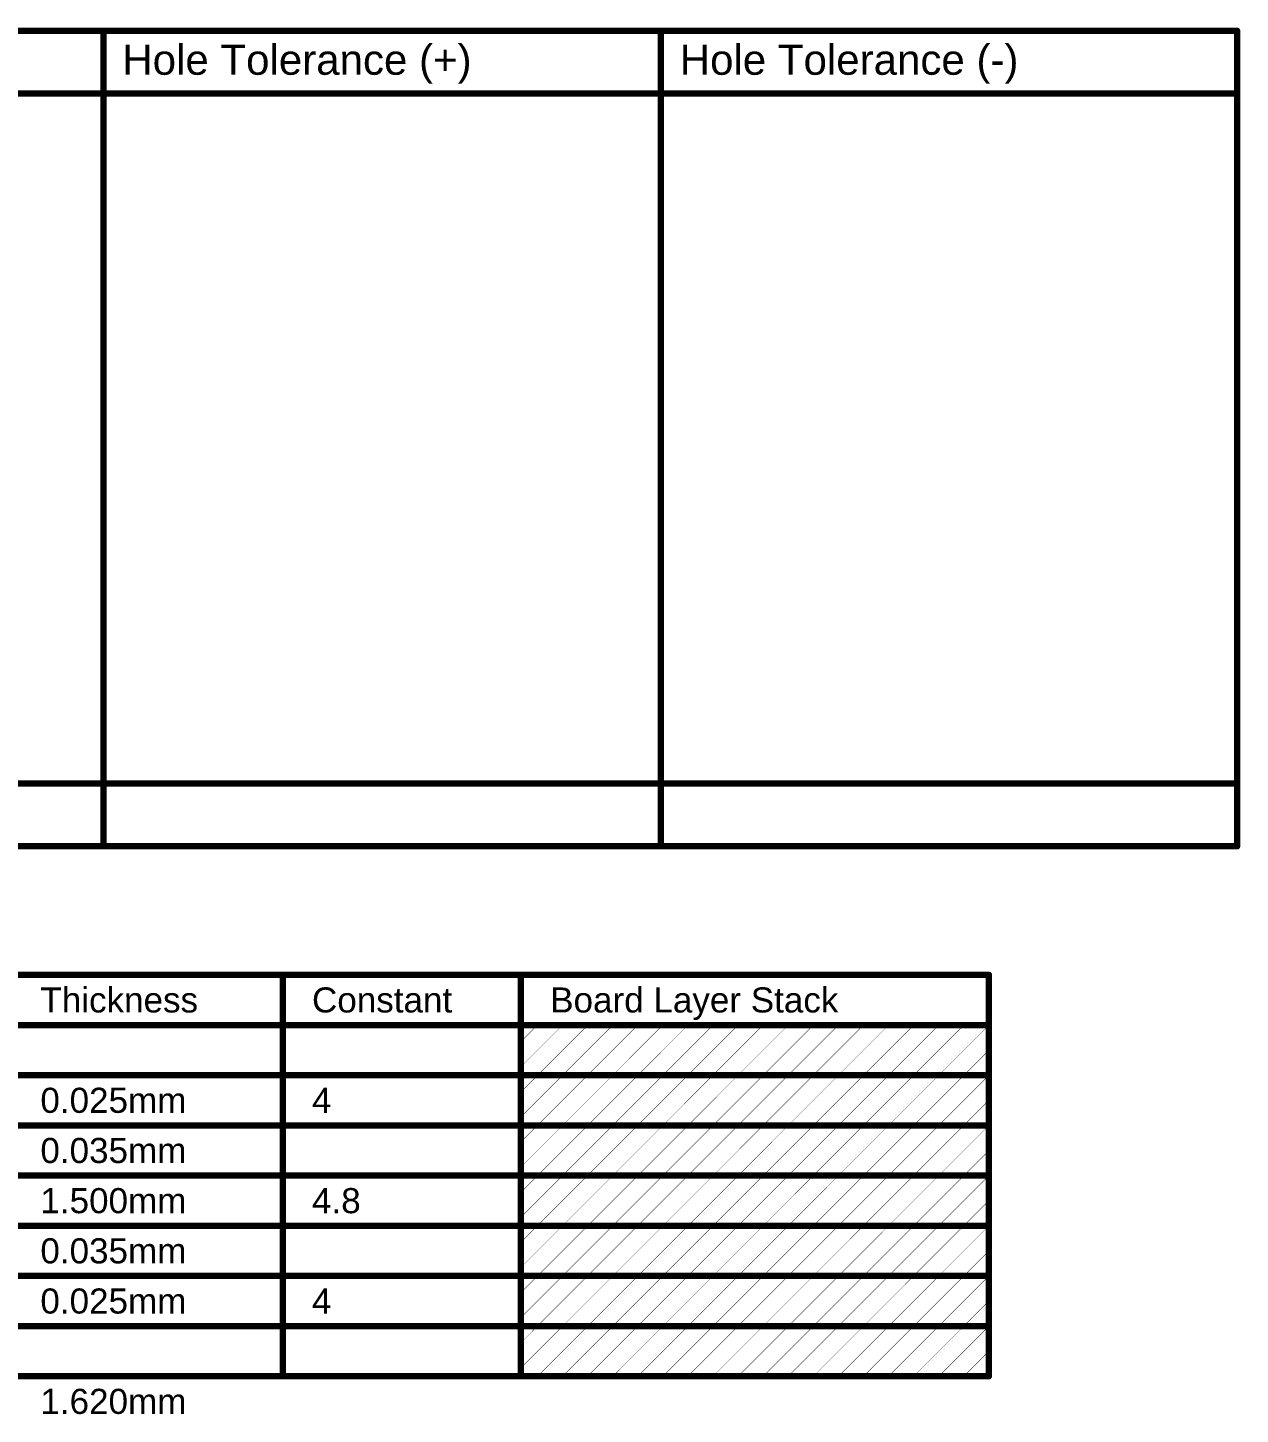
# Model space of a CAD drawing. Header units: inches. Extents: x 0 to 289, y 0 to 168.
# Drawn here: x 215.1 to 288.8, y 83.5 to 167.7 of the extents above; entities that cross this region are included whole.
import ezdxf

# ---------------------------------------------------------------- set-up
doc = ezdxf.new("R2010")
doc.units = ezdxf.units.IN
doc.layers.add('Drill Drawing', color=1, linetype='Continuous')
doc.layers.add('Fabrication', color=76, linetype='Continuous')
doc.styles.add('Arial', font='', dxfattribs={"height": 0.2})
doc.styles.get('Arial').set_extended_font_data('Arial')

msp = doc.modelspace()

# ---------------------------------------------------------------- linework, layer by layer
at = {"layer": 'Drill Drawing'}
for points in [[(1.587, 167.526, 0.381, 0.381, 0), (288.629, 167.526, 0.381, 0.381, 0)], [(219.738, 117.996, 0.381, 0.381, 0), (219.738, 167.526, 0.381, 0.381, 0)], [(253.612, 117.996, 0.381, 0.381, 0), (253.612, 167.526, 0.381, 0.381, 0)], [(288.629, 117.996, 0.381, 0.381, 0), (288.629, 167.526, 0.381, 0.381, 0)], [(1.587, 163.716, 0.381, 0.381, 0), (288.629, 163.716, 0.381, 0.381, 0)], [(1.587, 121.806, 0.381, 0.381, 0), (288.629, 121.806, 0.381, 0.381, 0)], [(1.587, 117.996, 0.381, 0.381, 0), (288.629, 117.996, 0.381, 0.381, 0)]]:
    msp.add_lwpolyline(points, format="xyseb", dxfattribs=at)
for points in [[(219.643, 167.526, 0.191, 0.191, 1), (219.834, 167.526, 0.191, 0.191, 1)], [(253.517, 167.526, 0.191, 0.191, 1), (253.707, 167.526, 0.191, 0.191, 1)], [(288.533, 167.526, 0.191, 0.191, 1), (288.724, 167.526, 0.191, 0.191, 1)], [(288.533, 167.526, 0.191, 0.191, 1), (288.724, 167.526, 0.191, 0.191, 1)], [(288.533, 163.716, 0.191, 0.191, 1), (288.724, 163.716, 0.191, 0.191, 1)], [(288.533, 121.806, 0.191, 0.191, 1), (288.724, 121.806, 0.191, 0.191, 1)], [(219.643, 117.996, 0.191, 0.191, 1), (219.834, 117.996, 0.191, 0.191, 1)], [(253.517, 117.996, 0.191, 0.191, 1), (253.707, 117.996, 0.191, 0.191, 1)], [(288.533, 117.996, 0.191, 0.191, 1), (288.724, 117.996, 0.191, 0.191, 1)], [(288.533, 117.996, 0.191, 0.191, 1), (288.724, 117.996, 0.191, 0.191, 1)]]:
    msp.add_lwpolyline(points, format="xyseb", close=True, dxfattribs=at)
at = {"layer": 'Fabrication'}
for points in [[(165.877, 110.185, 0.381, 0.381, 0), (273.545, 110.185, 0.381, 0.381, 0)], [(230.63, 85.801, 0.381, 0.381, 0), (230.63, 110.185, 0.381, 0.381, 0)], [(245.105, 85.801, 0.381, 0.381, 0), (245.105, 110.185, 0.381, 0.381, 0)], [(273.545, 85.801, 0.381, 0.381, 0), (273.545, 110.185, 0.381, 0.381, 0)], [(165.877, 107.137, 0.381, 0.381, 0), (273.545, 107.137, 0.381, 0.381, 0)], [(245.105, 106.129, 0.0254, 0.0254, 0), (246.113, 107.137, 0.0254, 0.0254, 0)], [(245.105, 104.605, 0.0254, 0.0254, 0), (247.637, 107.137, 0.0254, 0.0254, 0)], [(246.113, 104.089, 0.0254, 0.0254, 0), (249.161, 107.137, 0.0254, 0.0254, 0)], [(247.637, 104.089, 0.0254, 0.0254, 0), (250.685, 107.137, 0.0254, 0.0254, 0)], [(249.161, 104.089, 0.0254, 0.0254, 0), (252.209, 107.137, 0.0254, 0.0254, 0)], [(250.685, 104.089, 0.0254, 0.0254, 0), (253.733, 107.137, 0.0254, 0.0254, 0)], [(252.209, 104.089, 0.0254, 0.0254, 0), (255.257, 107.137, 0.0254, 0.0254, 0)], [(253.733, 104.089, 0.0254, 0.0254, 0), (256.781, 107.137, 0.0254, 0.0254, 0)], [(255.257, 104.089, 0.0254, 0.0254, 0), (258.305, 107.137, 0.0254, 0.0254, 0)], [(256.781, 104.089, 0.0254, 0.0254, 0), (259.829, 107.137, 0.0254, 0.0254, 0)], [(258.305, 104.089, 0.0254, 0.0254, 0), (261.353, 107.137, 0.0254, 0.0254, 0)], [(259.829, 104.089, 0.0254, 0.0254, 0), (262.877, 107.137, 0.0254, 0.0254, 0)], [(261.353, 104.089, 0.0254, 0.0254, 0), (264.401, 107.137, 0.0254, 0.0254, 0)], [(262.877, 104.089, 0.0254, 0.0254, 0), (265.925, 107.137, 0.0254, 0.0254, 0)], [(264.401, 104.089, 0.0254, 0.0254, 0), (267.449, 107.137, 0.0254, 0.0254, 0)], [(265.925, 104.089, 0.0254, 0.0254, 0), (268.973, 107.137, 0.0254, 0.0254, 0)], [(267.449, 104.089, 0.0254, 0.0254, 0), (270.497, 107.137, 0.0254, 0.0254, 0)], [(268.973, 104.089, 0.0254, 0.0254, 0), (272.021, 107.137, 0.0254, 0.0254, 0)], [(270.497, 104.089, 0.0254, 0.0254, 0), (273.545, 107.137, 0.0254, 0.0254, 0)], [(272.021, 104.089, 0.0254, 0.0254, 0), (273.545, 105.613, 0.0254, 0.0254, 0)], [(214.124, 104.089, 0.381, 0.381, 0), (230.63, 104.089, 0.381, 0.381, 0)], [(230.63, 104.089, 0.381, 0.381, 0), (245.105, 104.089, 0.381, 0.381, 0)], [(245.105, 104.089, 0.381, 0.381, 0), (273.545, 104.089, 0.381, 0.381, 0)], [(245.105, 103.081, 0.0254, 0.0254, 0), (246.113, 104.089, 0.0254, 0.0254, 0)], [(245.105, 101.557, 0.0254, 0.0254, 0), (247.637, 104.089, 0.0254, 0.0254, 0)], [(246.113, 101.041, 0.0254, 0.0254, 0), (249.161, 104.089, 0.0254, 0.0254, 0)], [(247.637, 101.041, 0.0254, 0.0254, 0), (250.685, 104.089, 0.0254, 0.0254, 0)], [(249.161, 101.041, 0.0254, 0.0254, 0), (252.209, 104.089, 0.0254, 0.0254, 0)], [(250.685, 101.041, 0.0254, 0.0254, 0), (253.733, 104.089, 0.0254, 0.0254, 0)], [(252.209, 101.041, 0.0254, 0.0254, 0), (255.257, 104.089, 0.0254, 0.0254, 0)], [(253.733, 101.041, 0.0254, 0.0254, 0), (256.781, 104.089, 0.0254, 0.0254, 0)], [(255.257, 101.041, 0.0254, 0.0254, 0), (258.305, 104.089, 0.0254, 0.0254, 0)], [(256.781, 101.041, 0.0254, 0.0254, 0), (259.829, 104.089, 0.0254, 0.0254, 0)], [(258.305, 101.041, 0.0254, 0.0254, 0), (261.353, 104.089, 0.0254, 0.0254, 0)], [(259.829, 101.041, 0.0254, 0.0254, 0), (262.877, 104.089, 0.0254, 0.0254, 0)], [(261.353, 101.041, 0.0254, 0.0254, 0), (264.401, 104.089, 0.0254, 0.0254, 0)], [(262.877, 101.041, 0.0254, 0.0254, 0), (265.925, 104.089, 0.0254, 0.0254, 0)], [(264.401, 101.041, 0.0254, 0.0254, 0), (267.449, 104.089, 0.0254, 0.0254, 0)], [(265.925, 101.041, 0.0254, 0.0254, 0), (268.973, 104.089, 0.0254, 0.0254, 0)], [(267.449, 101.041, 0.0254, 0.0254, 0), (270.497, 104.089, 0.0254, 0.0254, 0)], [(268.973, 101.041, 0.0254, 0.0254, 0), (272.021, 104.089, 0.0254, 0.0254, 0)], [(270.497, 101.041, 0.0254, 0.0254, 0), (273.545, 104.089, 0.0254, 0.0254, 0)], [(272.021, 101.041, 0.0254, 0.0254, 0), (273.545, 102.565, 0.0254, 0.0254, 0)], [(214.124, 101.041, 0.381, 0.381, 0), (230.63, 101.041, 0.381, 0.381, 0)], [(230.63, 101.041, 0.381, 0.381, 0), (245.105, 101.041, 0.381, 0.381, 0)], [(245.105, 101.041, 0.381, 0.381, 0), (273.545, 101.041, 0.381, 0.381, 0)], [(245.105, 100.033, 0.0254, 0.0254, 0), (246.113, 101.041, 0.0254, 0.0254, 0)], [(245.105, 98.509, 0.0254, 0.0254, 0), (247.637, 101.041, 0.0254, 0.0254, 0)], [(246.113, 97.993, 0.0254, 0.0254, 0), (249.161, 101.041, 0.0254, 0.0254, 0)], [(247.637, 97.993, 0.0254, 0.0254, 0), (250.685, 101.041, 0.0254, 0.0254, 0)], [(249.161, 97.993, 0.0254, 0.0254, 0), (252.209, 101.041, 0.0254, 0.0254, 0)], [(250.685, 97.993, 0.0254, 0.0254, 0), (253.733, 101.041, 0.0254, 0.0254, 0)], [(252.209, 97.993, 0.0254, 0.0254, 0), (255.257, 101.041, 0.0254, 0.0254, 0)], [(253.733, 97.993, 0.0254, 0.0254, 0), (256.781, 101.041, 0.0254, 0.0254, 0)], [(255.257, 97.993, 0.0254, 0.0254, 0), (258.305, 101.041, 0.0254, 0.0254, 0)], [(256.781, 97.993, 0.0254, 0.0254, 0), (259.829, 101.041, 0.0254, 0.0254, 0)], [(258.305, 97.993, 0.0254, 0.0254, 0), (261.353, 101.041, 0.0254, 0.0254, 0)], [(259.829, 97.993, 0.0254, 0.0254, 0), (262.877, 101.041, 0.0254, 0.0254, 0)], [(261.353, 97.993, 0.0254, 0.0254, 0), (264.401, 101.041, 0.0254, 0.0254, 0)], [(262.877, 97.993, 0.0254, 0.0254, 0), (265.925, 101.041, 0.0254, 0.0254, 0)], [(264.401, 97.993, 0.0254, 0.0254, 0), (267.449, 101.041, 0.0254, 0.0254, 0)], [(265.925, 97.993, 0.0254, 0.0254, 0), (268.973, 101.041, 0.0254, 0.0254, 0)], [(267.449, 97.993, 0.0254, 0.0254, 0), (270.497, 101.041, 0.0254, 0.0254, 0)], [(268.973, 97.993, 0.0254, 0.0254, 0), (272.021, 101.041, 0.0254, 0.0254, 0)], [(270.497, 97.993, 0.0254, 0.0254, 0), (273.545, 101.041, 0.0254, 0.0254, 0)], [(272.021, 97.993, 0.0254, 0.0254, 0), (273.545, 99.517, 0.0254, 0.0254, 0)], [(214.124, 97.993, 0.381, 0.381, 0), (230.63, 97.993, 0.381, 0.381, 0)], [(230.63, 97.993, 0.381, 0.381, 0), (245.105, 97.993, 0.381, 0.381, 0)], [(245.105, 97.993, 0.381, 0.381, 0), (273.545, 97.993, 0.381, 0.381, 0)], [(245.105, 96.985, 0.0254, 0.0254, 0), (246.113, 97.993, 0.0254, 0.0254, 0)], [(245.105, 95.461, 0.0254, 0.0254, 0), (247.637, 97.993, 0.0254, 0.0254, 0)], [(246.113, 94.945, 0.0254, 0.0254, 0), (249.161, 97.993, 0.0254, 0.0254, 0)], [(247.637, 94.945, 0.0254, 0.0254, 0), (250.685, 97.993, 0.0254, 0.0254, 0)], [(249.161, 94.945, 0.0254, 0.0254, 0), (252.209, 97.993, 0.0254, 0.0254, 0)], [(250.685, 94.945, 0.0254, 0.0254, 0), (253.733, 97.993, 0.0254, 0.0254, 0)], [(252.209, 94.945, 0.0254, 0.0254, 0), (255.257, 97.993, 0.0254, 0.0254, 0)], [(253.733, 94.945, 0.0254, 0.0254, 0), (256.781, 97.993, 0.0254, 0.0254, 0)], [(255.257, 94.945, 0.0254, 0.0254, 0), (258.305, 97.993, 0.0254, 0.0254, 0)], [(256.781, 94.945, 0.0254, 0.0254, 0), (259.829, 97.993, 0.0254, 0.0254, 0)], [(258.305, 94.945, 0.0254, 0.0254, 0), (261.353, 97.993, 0.0254, 0.0254, 0)], [(259.829, 94.945, 0.0254, 0.0254, 0), (262.877, 97.993, 0.0254, 0.0254, 0)], [(261.353, 94.945, 0.0254, 0.0254, 0), (264.401, 97.993, 0.0254, 0.0254, 0)], [(262.877, 94.945, 0.0254, 0.0254, 0), (265.925, 97.993, 0.0254, 0.0254, 0)], [(264.401, 94.945, 0.0254, 0.0254, 0), (267.449, 97.993, 0.0254, 0.0254, 0)], [(265.925, 94.945, 0.0254, 0.0254, 0), (268.973, 97.993, 0.0254, 0.0254, 0)], [(267.449, 94.945, 0.0254, 0.0254, 0), (270.497, 97.993, 0.0254, 0.0254, 0)], [(268.973, 94.945, 0.0254, 0.0254, 0), (272.021, 97.993, 0.0254, 0.0254, 0)], [(270.497, 94.945, 0.0254, 0.0254, 0), (273.545, 97.993, 0.0254, 0.0254, 0)], [(272.021, 94.945, 0.0254, 0.0254, 0), (273.545, 96.469, 0.0254, 0.0254, 0)], [(214.124, 94.945, 0.381, 0.381, 0), (230.63, 94.945, 0.381, 0.381, 0)], [(230.63, 94.945, 0.381, 0.381, 0), (245.105, 94.945, 0.381, 0.381, 0)], [(245.105, 94.945, 0.381, 0.381, 0), (273.545, 94.945, 0.381, 0.381, 0)], [(245.105, 93.937, 0.0254, 0.0254, 0), (246.113, 94.945, 0.0254, 0.0254, 0)], [(245.105, 92.413, 0.0254, 0.0254, 0), (247.637, 94.945, 0.0254, 0.0254, 0)], [(246.113, 91.897, 0.0254, 0.0254, 0), (249.161, 94.945, 0.0254, 0.0254, 0)], [(247.637, 91.897, 0.0254, 0.0254, 0), (250.685, 94.945, 0.0254, 0.0254, 0)], [(249.161, 91.897, 0.0254, 0.0254, 0), (252.209, 94.945, 0.0254, 0.0254, 0)], [(250.685, 91.897, 0.0254, 0.0254, 0), (253.733, 94.945, 0.0254, 0.0254, 0)], [(252.209, 91.897, 0.0254, 0.0254, 0), (255.257, 94.945, 0.0254, 0.0254, 0)], [(253.733, 91.897, 0.0254, 0.0254, 0), (256.781, 94.945, 0.0254, 0.0254, 0)], [(255.257, 91.897, 0.0254, 0.0254, 0), (258.305, 94.945, 0.0254, 0.0254, 0)], [(256.781, 91.897, 0.0254, 0.0254, 0), (259.829, 94.945, 0.0254, 0.0254, 0)], [(258.305, 91.897, 0.0254, 0.0254, 0), (261.353, 94.945, 0.0254, 0.0254, 0)], [(259.829, 91.897, 0.0254, 0.0254, 0), (262.877, 94.945, 0.0254, 0.0254, 0)], [(261.353, 91.897, 0.0254, 0.0254, 0), (264.401, 94.945, 0.0254, 0.0254, 0)], [(262.877, 91.897, 0.0254, 0.0254, 0), (265.925, 94.945, 0.0254, 0.0254, 0)], [(264.401, 91.897, 0.0254, 0.0254, 0), (267.449, 94.945, 0.0254, 0.0254, 0)], [(265.925, 91.897, 0.0254, 0.0254, 0), (268.973, 94.945, 0.0254, 0.0254, 0)], [(267.449, 91.897, 0.0254, 0.0254, 0), (270.497, 94.945, 0.0254, 0.0254, 0)], [(268.973, 91.897, 0.0254, 0.0254, 0), (272.021, 94.945, 0.0254, 0.0254, 0)], [(270.497, 91.897, 0.0254, 0.0254, 0), (273.545, 94.945, 0.0254, 0.0254, 0)], [(272.021, 91.897, 0.0254, 0.0254, 0), (273.545, 93.421, 0.0254, 0.0254, 0)], [(214.124, 91.897, 0.381, 0.381, 0), (230.63, 91.897, 0.381, 0.381, 0)], [(230.63, 91.897, 0.381, 0.381, 0), (245.105, 91.897, 0.381, 0.381, 0)], [(245.105, 91.897, 0.381, 0.381, 0), (273.545, 91.897, 0.381, 0.381, 0)], [(245.105, 90.889, 0.0254, 0.0254, 0), (246.113, 91.897, 0.0254, 0.0254, 0)], [(245.105, 89.365, 0.0254, 0.0254, 0), (247.637, 91.897, 0.0254, 0.0254, 0)], [(246.113, 88.849, 0.0254, 0.0254, 0), (249.161, 91.897, 0.0254, 0.0254, 0)], [(247.637, 88.849, 0.0254, 0.0254, 0), (250.685, 91.897, 0.0254, 0.0254, 0)], [(249.161, 88.849, 0.0254, 0.0254, 0), (252.209, 91.897, 0.0254, 0.0254, 0)], [(250.685, 88.849, 0.0254, 0.0254, 0), (253.733, 91.897, 0.0254, 0.0254, 0)], [(252.209, 88.849, 0.0254, 0.0254, 0), (255.257, 91.897, 0.0254, 0.0254, 0)], [(253.733, 88.849, 0.0254, 0.0254, 0), (256.781, 91.897, 0.0254, 0.0254, 0)], [(255.257, 88.849, 0.0254, 0.0254, 0), (258.305, 91.897, 0.0254, 0.0254, 0)], [(256.781, 88.849, 0.0254, 0.0254, 0), (259.829, 91.897, 0.0254, 0.0254, 0)], [(258.305, 88.849, 0.0254, 0.0254, 0), (261.353, 91.897, 0.0254, 0.0254, 0)], [(259.829, 88.849, 0.0254, 0.0254, 0), (262.877, 91.897, 0.0254, 0.0254, 0)], [(261.353, 88.849, 0.0254, 0.0254, 0), (264.401, 91.897, 0.0254, 0.0254, 0)], [(262.877, 88.849, 0.0254, 0.0254, 0), (265.925, 91.897, 0.0254, 0.0254, 0)], [(264.401, 88.849, 0.0254, 0.0254, 0), (267.449, 91.897, 0.0254, 0.0254, 0)], [(265.925, 88.849, 0.0254, 0.0254, 0), (268.973, 91.897, 0.0254, 0.0254, 0)], [(267.449, 88.849, 0.0254, 0.0254, 0), (270.497, 91.897, 0.0254, 0.0254, 0)], [(268.973, 88.849, 0.0254, 0.0254, 0), (272.021, 91.897, 0.0254, 0.0254, 0)], [(270.497, 88.849, 0.0254, 0.0254, 0), (273.545, 91.897, 0.0254, 0.0254, 0)], [(272.021, 88.849, 0.0254, 0.0254, 0), (273.545, 90.373, 0.0254, 0.0254, 0)], [(214.124, 88.849, 0.381, 0.381, 0), (230.63, 88.849, 0.381, 0.381, 0)], [(230.63, 88.849, 0.381, 0.381, 0), (245.105, 88.849, 0.381, 0.381, 0)], [(245.105, 88.849, 0.381, 0.381, 0), (273.545, 88.849, 0.381, 0.381, 0)], [(245.105, 87.841, 0.0254, 0.0254, 0), (246.113, 88.849, 0.0254, 0.0254, 0)], [(245.105, 86.317, 0.0254, 0.0254, 0), (247.637, 88.849, 0.0254, 0.0254, 0)], [(246.113, 85.801, 0.0254, 0.0254, 0), (249.161, 88.849, 0.0254, 0.0254, 0)], [(247.637, 85.801, 0.0254, 0.0254, 0), (250.685, 88.849, 0.0254, 0.0254, 0)], [(249.161, 85.801, 0.0254, 0.0254, 0), (252.209, 88.849, 0.0254, 0.0254, 0)], [(250.685, 85.801, 0.0254, 0.0254, 0), (253.733, 88.849, 0.0254, 0.0254, 0)], [(252.209, 85.801, 0.0254, 0.0254, 0), (255.257, 88.849, 0.0254, 0.0254, 0)], [(253.733, 85.801, 0.0254, 0.0254, 0), (256.781, 88.849, 0.0254, 0.0254, 0)], [(255.257, 85.801, 0.0254, 0.0254, 0), (258.305, 88.849, 0.0254, 0.0254, 0)], [(256.781, 85.801, 0.0254, 0.0254, 0), (259.829, 88.849, 0.0254, 0.0254, 0)], [(258.305, 85.801, 0.0254, 0.0254, 0), (261.353, 88.849, 0.0254, 0.0254, 0)], [(259.829, 85.801, 0.0254, 0.0254, 0), (262.877, 88.849, 0.0254, 0.0254, 0)], [(261.353, 85.801, 0.0254, 0.0254, 0), (264.401, 88.849, 0.0254, 0.0254, 0)], [(262.877, 85.801, 0.0254, 0.0254, 0), (265.925, 88.849, 0.0254, 0.0254, 0)], [(264.401, 85.801, 0.0254, 0.0254, 0), (267.449, 88.849, 0.0254, 0.0254, 0)], [(265.925, 85.801, 0.0254, 0.0254, 0), (268.973, 88.849, 0.0254, 0.0254, 0)], [(267.449, 85.801, 0.0254, 0.0254, 0), (270.497, 88.849, 0.0254, 0.0254, 0)], [(268.973, 85.801, 0.0254, 0.0254, 0), (272.021, 88.849, 0.0254, 0.0254, 0)], [(270.497, 85.801, 0.0254, 0.0254, 0), (273.545, 88.849, 0.0254, 0.0254, 0)], [(272.021, 85.801, 0.0254, 0.0254, 0), (273.545, 87.325, 0.0254, 0.0254, 0)], [(214.124, 85.801, 0.381, 0.381, 0), (230.63, 85.801, 0.381, 0.381, 0)], [(230.63, 85.801, 0.381, 0.381, 0), (245.105, 85.801, 0.381, 0.381, 0)], [(245.105, 85.801, 0.381, 0.381, 0), (273.545, 85.801, 0.381, 0.381, 0)]]:
    msp.add_lwpolyline(points, format="xyseb", dxfattribs=at)
for points in [[(230.535, 110.185, 0.191, 0.191, 1), (230.726, 110.185, 0.191, 0.191, 1)], [(245.009, 110.185, 0.191, 0.191, 1), (245.2, 110.185, 0.191, 0.191, 1)], [(273.449, 110.185, 0.191, 0.191, 1), (273.64, 110.185, 0.191, 0.191, 1)], [(273.449, 110.185, 0.191, 0.191, 1), (273.64, 110.185, 0.191, 0.191, 1)], [(246.106, 107.137, 0.0127, 0.0127, 1), (246.119, 107.137, 0.0127, 0.0127, 1)], [(247.63, 107.137, 0.0127, 0.0127, 1), (247.643, 107.137, 0.0127, 0.0127, 1)], [(249.154, 107.137, 0.0127, 0.0127, 1), (249.167, 107.137, 0.0127, 0.0127, 1)], [(250.678, 107.137, 0.0127, 0.0127, 1), (250.691, 107.137, 0.0127, 0.0127, 1)], [(252.202, 107.137, 0.0127, 0.0127, 1), (252.215, 107.137, 0.0127, 0.0127, 1)], [(253.726, 107.137, 0.0127, 0.0127, 1), (253.739, 107.137, 0.0127, 0.0127, 1)], [(255.25, 107.137, 0.0127, 0.0127, 1), (255.263, 107.137, 0.0127, 0.0127, 1)], [(256.774, 107.137, 0.0127, 0.0127, 1), (256.787, 107.137, 0.0127, 0.0127, 1)], [(258.298, 107.137, 0.0127, 0.0127, 1), (258.311, 107.137, 0.0127, 0.0127, 1)], [(259.822, 107.137, 0.0127, 0.0127, 1), (259.835, 107.137, 0.0127, 0.0127, 1)], [(261.346, 107.137, 0.0127, 0.0127, 1), (261.359, 107.137, 0.0127, 0.0127, 1)], [(262.87, 107.137, 0.0127, 0.0127, 1), (262.883, 107.137, 0.0127, 0.0127, 1)], [(264.394, 107.137, 0.0127, 0.0127, 1), (264.407, 107.137, 0.0127, 0.0127, 1)], [(265.918, 107.137, 0.0127, 0.0127, 1), (265.931, 107.137, 0.0127, 0.0127, 1)], [(267.442, 107.137, 0.0127, 0.0127, 1), (267.455, 107.137, 0.0127, 0.0127, 1)], [(268.966, 107.137, 0.0127, 0.0127, 1), (268.979, 107.137, 0.0127, 0.0127, 1)], [(270.49, 107.137, 0.0127, 0.0127, 1), (270.503, 107.137, 0.0127, 0.0127, 1)], [(272.014, 107.137, 0.0127, 0.0127, 1), (272.027, 107.137, 0.0127, 0.0127, 1)], [(273.449, 107.137, 0.191, 0.191, 1), (273.64, 107.137, 0.191, 0.191, 1)], [(273.538, 107.137, 0.0127, 0.0127, 1), (273.551, 107.137, 0.0127, 0.0127, 1)], [(245.098, 106.129, 0.0127, 0.0127, 1), (245.111, 106.129, 0.0127, 0.0127, 1)], [(273.538, 105.613, 0.0127, 0.0127, 1), (273.551, 105.613, 0.0127, 0.0127, 1)], [(245.098, 104.605, 0.0127, 0.0127, 1), (245.111, 104.605, 0.0127, 0.0127, 1)], [(230.535, 104.089, 0.191, 0.191, 1), (230.726, 104.089, 0.191, 0.191, 1)], [(230.535, 104.089, 0.191, 0.191, 1), (230.726, 104.089, 0.191, 0.191, 1)], [(245.009, 104.089, 0.191, 0.191, 1), (245.2, 104.089, 0.191, 0.191, 1)], [(245.009, 104.089, 0.191, 0.191, 1), (245.2, 104.089, 0.191, 0.191, 1)], [(246.106, 104.089, 0.0127, 0.0127, 1), (246.119, 104.089, 0.0127, 0.0127, 1)], [(246.106, 104.089, 0.0127, 0.0127, 1), (246.119, 104.089, 0.0127, 0.0127, 1)], [(247.63, 104.089, 0.0127, 0.0127, 1), (247.643, 104.089, 0.0127, 0.0127, 1)], [(247.63, 104.089, 0.0127, 0.0127, 1), (247.643, 104.089, 0.0127, 0.0127, 1)], [(249.154, 104.089, 0.0127, 0.0127, 1), (249.167, 104.089, 0.0127, 0.0127, 1)], [(249.154, 104.089, 0.0127, 0.0127, 1), (249.167, 104.089, 0.0127, 0.0127, 1)], [(250.678, 104.089, 0.0127, 0.0127, 1), (250.691, 104.089, 0.0127, 0.0127, 1)], [(250.678, 104.089, 0.0127, 0.0127, 1), (250.691, 104.089, 0.0127, 0.0127, 1)], [(252.202, 104.089, 0.0127, 0.0127, 1), (252.215, 104.089, 0.0127, 0.0127, 1)], [(252.202, 104.089, 0.0127, 0.0127, 1), (252.215, 104.089, 0.0127, 0.0127, 1)], [(253.726, 104.089, 0.0127, 0.0127, 1), (253.739, 104.089, 0.0127, 0.0127, 1)], [(253.726, 104.089, 0.0127, 0.0127, 1), (253.739, 104.089, 0.0127, 0.0127, 1)], [(255.25, 104.089, 0.0127, 0.0127, 1), (255.263, 104.089, 0.0127, 0.0127, 1)], [(255.25, 104.089, 0.0127, 0.0127, 1), (255.263, 104.089, 0.0127, 0.0127, 1)], [(256.774, 104.089, 0.0127, 0.0127, 1), (256.787, 104.089, 0.0127, 0.0127, 1)], [(256.774, 104.089, 0.0127, 0.0127, 1), (256.787, 104.089, 0.0127, 0.0127, 1)], [(258.298, 104.089, 0.0127, 0.0127, 1), (258.311, 104.089, 0.0127, 0.0127, 1)], [(258.298, 104.089, 0.0127, 0.0127, 1), (258.311, 104.089, 0.0127, 0.0127, 1)], [(259.822, 104.089, 0.0127, 0.0127, 1), (259.835, 104.089, 0.0127, 0.0127, 1)], [(259.822, 104.089, 0.0127, 0.0127, 1), (259.835, 104.089, 0.0127, 0.0127, 1)], [(261.346, 104.089, 0.0127, 0.0127, 1), (261.359, 104.089, 0.0127, 0.0127, 1)], [(261.346, 104.089, 0.0127, 0.0127, 1), (261.359, 104.089, 0.0127, 0.0127, 1)], [(262.87, 104.089, 0.0127, 0.0127, 1), (262.883, 104.089, 0.0127, 0.0127, 1)], [(262.87, 104.089, 0.0127, 0.0127, 1), (262.883, 104.089, 0.0127, 0.0127, 1)], [(264.394, 104.089, 0.0127, 0.0127, 1), (264.407, 104.089, 0.0127, 0.0127, 1)], [(264.394, 104.089, 0.0127, 0.0127, 1), (264.407, 104.089, 0.0127, 0.0127, 1)], [(265.918, 104.089, 0.0127, 0.0127, 1), (265.931, 104.089, 0.0127, 0.0127, 1)], [(265.918, 104.089, 0.0127, 0.0127, 1), (265.931, 104.089, 0.0127, 0.0127, 1)], [(267.442, 104.089, 0.0127, 0.0127, 1), (267.455, 104.089, 0.0127, 0.0127, 1)], [(267.442, 104.089, 0.0127, 0.0127, 1), (267.455, 104.089, 0.0127, 0.0127, 1)], [(268.966, 104.089, 0.0127, 0.0127, 1), (268.979, 104.089, 0.0127, 0.0127, 1)], [(268.966, 104.089, 0.0127, 0.0127, 1), (268.979, 104.089, 0.0127, 0.0127, 1)], [(270.49, 104.089, 0.0127, 0.0127, 1), (270.503, 104.089, 0.0127, 0.0127, 1)], [(270.49, 104.089, 0.0127, 0.0127, 1), (270.503, 104.089, 0.0127, 0.0127, 1)], [(272.014, 104.089, 0.0127, 0.0127, 1), (272.027, 104.089, 0.0127, 0.0127, 1)], [(272.014, 104.089, 0.0127, 0.0127, 1), (272.027, 104.089, 0.0127, 0.0127, 1)], [(273.449, 104.089, 0.191, 0.191, 1), (273.64, 104.089, 0.191, 0.191, 1)], [(273.538, 104.089, 0.0127, 0.0127, 1), (273.551, 104.089, 0.0127, 0.0127, 1)], [(245.098, 103.081, 0.0127, 0.0127, 1), (245.111, 103.081, 0.0127, 0.0127, 1)], [(273.538, 102.565, 0.0127, 0.0127, 1), (273.551, 102.565, 0.0127, 0.0127, 1)], [(230.535, 101.041, 0.191, 0.191, 1), (230.726, 101.041, 0.191, 0.191, 1)], [(230.535, 101.041, 0.191, 0.191, 1), (230.726, 101.041, 0.191, 0.191, 1)], [(245.009, 101.041, 0.191, 0.191, 1), (245.2, 101.041, 0.191, 0.191, 1)], [(245.009, 101.041, 0.191, 0.191, 1), (245.2, 101.041, 0.191, 0.191, 1)], [(245.098, 101.557, 0.0127, 0.0127, 1), (245.111, 101.557, 0.0127, 0.0127, 1)], [(273.449, 101.041, 0.191, 0.191, 1), (273.64, 101.041, 0.191, 0.191, 1)], [(246.106, 101.041, 0.0127, 0.0127, 1), (246.119, 101.041, 0.0127, 0.0127, 1)], [(246.106, 101.041, 0.0127, 0.0127, 1), (246.119, 101.041, 0.0127, 0.0127, 1)], [(247.63, 101.041, 0.0127, 0.0127, 1), (247.643, 101.041, 0.0127, 0.0127, 1)], [(247.63, 101.041, 0.0127, 0.0127, 1), (247.643, 101.041, 0.0127, 0.0127, 1)], [(249.154, 101.041, 0.0127, 0.0127, 1), (249.167, 101.041, 0.0127, 0.0127, 1)], [(249.154, 101.041, 0.0127, 0.0127, 1), (249.167, 101.041, 0.0127, 0.0127, 1)], [(250.678, 101.041, 0.0127, 0.0127, 1), (250.691, 101.041, 0.0127, 0.0127, 1)], [(250.678, 101.041, 0.0127, 0.0127, 1), (250.691, 101.041, 0.0127, 0.0127, 1)], [(252.202, 101.041, 0.0127, 0.0127, 1), (252.215, 101.041, 0.0127, 0.0127, 1)], [(252.202, 101.041, 0.0127, 0.0127, 1), (252.215, 101.041, 0.0127, 0.0127, 1)], [(253.726, 101.041, 0.0127, 0.0127, 1), (253.739, 101.041, 0.0127, 0.0127, 1)], [(253.726, 101.041, 0.0127, 0.0127, 1), (253.739, 101.041, 0.0127, 0.0127, 1)], [(255.25, 101.041, 0.0127, 0.0127, 1), (255.263, 101.041, 0.0127, 0.0127, 1)], [(255.25, 101.041, 0.0127, 0.0127, 1), (255.263, 101.041, 0.0127, 0.0127, 1)], [(256.774, 101.041, 0.0127, 0.0127, 1), (256.787, 101.041, 0.0127, 0.0127, 1)], [(256.774, 101.041, 0.0127, 0.0127, 1), (256.787, 101.041, 0.0127, 0.0127, 1)], [(258.298, 101.041, 0.0127, 0.0127, 1), (258.311, 101.041, 0.0127, 0.0127, 1)], [(258.298, 101.041, 0.0127, 0.0127, 1), (258.311, 101.041, 0.0127, 0.0127, 1)], [(259.822, 101.041, 0.0127, 0.0127, 1), (259.835, 101.041, 0.0127, 0.0127, 1)], [(259.822, 101.041, 0.0127, 0.0127, 1), (259.835, 101.041, 0.0127, 0.0127, 1)], [(261.346, 101.041, 0.0127, 0.0127, 1), (261.359, 101.041, 0.0127, 0.0127, 1)], [(261.346, 101.041, 0.0127, 0.0127, 1), (261.359, 101.041, 0.0127, 0.0127, 1)], [(262.87, 101.041, 0.0127, 0.0127, 1), (262.883, 101.041, 0.0127, 0.0127, 1)], [(262.87, 101.041, 0.0127, 0.0127, 1), (262.883, 101.041, 0.0127, 0.0127, 1)], [(264.394, 101.041, 0.0127, 0.0127, 1), (264.407, 101.041, 0.0127, 0.0127, 1)], [(264.394, 101.041, 0.0127, 0.0127, 1), (264.407, 101.041, 0.0127, 0.0127, 1)], [(265.918, 101.041, 0.0127, 0.0127, 1), (265.931, 101.041, 0.0127, 0.0127, 1)], [(265.918, 101.041, 0.0127, 0.0127, 1), (265.931, 101.041, 0.0127, 0.0127, 1)], [(267.442, 101.041, 0.0127, 0.0127, 1), (267.455, 101.041, 0.0127, 0.0127, 1)], [(267.442, 101.041, 0.0127, 0.0127, 1), (267.455, 101.041, 0.0127, 0.0127, 1)], [(268.966, 101.041, 0.0127, 0.0127, 1), (268.979, 101.041, 0.0127, 0.0127, 1)], [(268.966, 101.041, 0.0127, 0.0127, 1), (268.979, 101.041, 0.0127, 0.0127, 1)], [(270.49, 101.041, 0.0127, 0.0127, 1), (270.503, 101.041, 0.0127, 0.0127, 1)], [(270.49, 101.041, 0.0127, 0.0127, 1), (270.503, 101.041, 0.0127, 0.0127, 1)], [(272.014, 101.041, 0.0127, 0.0127, 1), (272.027, 101.041, 0.0127, 0.0127, 1)], [(272.014, 101.041, 0.0127, 0.0127, 1), (272.027, 101.041, 0.0127, 0.0127, 1)], [(273.538, 101.041, 0.0127, 0.0127, 1), (273.551, 101.041, 0.0127, 0.0127, 1)], [(245.098, 100.033, 0.0127, 0.0127, 1), (245.111, 100.033, 0.0127, 0.0127, 1)], [(273.538, 99.517, 0.0127, 0.0127, 1), (273.551, 99.517, 0.0127, 0.0127, 1)], [(230.535, 97.993, 0.191, 0.191, 1), (230.726, 97.993, 0.191, 0.191, 1)], [(230.535, 97.993, 0.191, 0.191, 1), (230.726, 97.993, 0.191, 0.191, 1)], [(245.009, 97.993, 0.191, 0.191, 1), (245.2, 97.993, 0.191, 0.191, 1)], [(245.009, 97.993, 0.191, 0.191, 1), (245.2, 97.993, 0.191, 0.191, 1)], [(245.098, 98.509, 0.0127, 0.0127, 1), (245.111, 98.509, 0.0127, 0.0127, 1)], [(246.106, 97.993, 0.0127, 0.0127, 1), (246.119, 97.993, 0.0127, 0.0127, 1)], [(246.106, 97.993, 0.0127, 0.0127, 1), (246.119, 97.993, 0.0127, 0.0127, 1)], [(247.63, 97.993, 0.0127, 0.0127, 1), (247.643, 97.993, 0.0127, 0.0127, 1)], [(247.63, 97.993, 0.0127, 0.0127, 1), (247.643, 97.993, 0.0127, 0.0127, 1)], [(249.154, 97.993, 0.0127, 0.0127, 1), (249.167, 97.993, 0.0127, 0.0127, 1)], [(249.154, 97.993, 0.0127, 0.0127, 1), (249.167, 97.993, 0.0127, 0.0127, 1)], [(250.678, 97.993, 0.0127, 0.0127, 1), (250.691, 97.993, 0.0127, 0.0127, 1)], [(250.678, 97.993, 0.0127, 0.0127, 1), (250.691, 97.993, 0.0127, 0.0127, 1)], [(252.202, 97.993, 0.0127, 0.0127, 1), (252.215, 97.993, 0.0127, 0.0127, 1)], [(252.202, 97.993, 0.0127, 0.0127, 1), (252.215, 97.993, 0.0127, 0.0127, 1)], [(253.726, 97.993, 0.0127, 0.0127, 1), (253.739, 97.993, 0.0127, 0.0127, 1)], [(253.726, 97.993, 0.0127, 0.0127, 1), (253.739, 97.993, 0.0127, 0.0127, 1)], [(255.25, 97.993, 0.0127, 0.0127, 1), (255.263, 97.993, 0.0127, 0.0127, 1)], [(255.25, 97.993, 0.0127, 0.0127, 1), (255.263, 97.993, 0.0127, 0.0127, 1)], [(256.774, 97.993, 0.0127, 0.0127, 1), (256.787, 97.993, 0.0127, 0.0127, 1)], [(256.774, 97.993, 0.0127, 0.0127, 1), (256.787, 97.993, 0.0127, 0.0127, 1)], [(258.298, 97.993, 0.0127, 0.0127, 1), (258.311, 97.993, 0.0127, 0.0127, 1)], [(258.298, 97.993, 0.0127, 0.0127, 1), (258.311, 97.993, 0.0127, 0.0127, 1)], [(259.822, 97.993, 0.0127, 0.0127, 1), (259.835, 97.993, 0.0127, 0.0127, 1)], [(259.822, 97.993, 0.0127, 0.0127, 1), (259.835, 97.993, 0.0127, 0.0127, 1)], [(261.346, 97.993, 0.0127, 0.0127, 1), (261.359, 97.993, 0.0127, 0.0127, 1)], [(261.346, 97.993, 0.0127, 0.0127, 1), (261.359, 97.993, 0.0127, 0.0127, 1)], [(262.87, 97.993, 0.0127, 0.0127, 1), (262.883, 97.993, 0.0127, 0.0127, 1)], [(262.87, 97.993, 0.0127, 0.0127, 1), (262.883, 97.993, 0.0127, 0.0127, 1)], [(264.394, 97.993, 0.0127, 0.0127, 1), (264.407, 97.993, 0.0127, 0.0127, 1)], [(264.394, 97.993, 0.0127, 0.0127, 1), (264.407, 97.993, 0.0127, 0.0127, 1)], [(265.918, 97.993, 0.0127, 0.0127, 1), (265.931, 97.993, 0.0127, 0.0127, 1)], [(265.918, 97.993, 0.0127, 0.0127, 1), (265.931, 97.993, 0.0127, 0.0127, 1)], [(267.442, 97.993, 0.0127, 0.0127, 1), (267.455, 97.993, 0.0127, 0.0127, 1)], [(267.442, 97.993, 0.0127, 0.0127, 1), (267.455, 97.993, 0.0127, 0.0127, 1)], [(268.966, 97.993, 0.0127, 0.0127, 1), (268.979, 97.993, 0.0127, 0.0127, 1)], [(268.966, 97.993, 0.0127, 0.0127, 1), (268.979, 97.993, 0.0127, 0.0127, 1)], [(270.49, 97.993, 0.0127, 0.0127, 1), (270.503, 97.993, 0.0127, 0.0127, 1)], [(270.49, 97.993, 0.0127, 0.0127, 1), (270.503, 97.993, 0.0127, 0.0127, 1)], [(272.014, 97.993, 0.0127, 0.0127, 1), (272.027, 97.993, 0.0127, 0.0127, 1)], [(272.014, 97.993, 0.0127, 0.0127, 1), (272.027, 97.993, 0.0127, 0.0127, 1)], [(273.449, 97.993, 0.191, 0.191, 1), (273.64, 97.993, 0.191, 0.191, 1)], [(273.538, 97.993, 0.0127, 0.0127, 1), (273.551, 97.993, 0.0127, 0.0127, 1)], [(245.098, 96.985, 0.0127, 0.0127, 1), (245.111, 96.985, 0.0127, 0.0127, 1)], [(273.538, 96.469, 0.0127, 0.0127, 1), (273.551, 96.469, 0.0127, 0.0127, 1)], [(245.098, 95.461, 0.0127, 0.0127, 1), (245.111, 95.461, 0.0127, 0.0127, 1)], [(230.535, 94.945, 0.191, 0.191, 1), (230.726, 94.945, 0.191, 0.191, 1)], [(230.535, 94.945, 0.191, 0.191, 1), (230.726, 94.945, 0.191, 0.191, 1)], [(245.009, 94.945, 0.191, 0.191, 1), (245.2, 94.945, 0.191, 0.191, 1)], [(245.009, 94.945, 0.191, 0.191, 1), (245.2, 94.945, 0.191, 0.191, 1)], [(246.106, 94.945, 0.0127, 0.0127, 1), (246.119, 94.945, 0.0127, 0.0127, 1)], [(246.106, 94.945, 0.0127, 0.0127, 1), (246.119, 94.945, 0.0127, 0.0127, 1)], [(247.63, 94.945, 0.0127, 0.0127, 1), (247.643, 94.945, 0.0127, 0.0127, 1)], [(247.63, 94.945, 0.0127, 0.0127, 1), (247.643, 94.945, 0.0127, 0.0127, 1)], [(249.154, 94.945, 0.0127, 0.0127, 1), (249.167, 94.945, 0.0127, 0.0127, 1)], [(249.154, 94.945, 0.0127, 0.0127, 1), (249.167, 94.945, 0.0127, 0.0127, 1)], [(250.678, 94.945, 0.0127, 0.0127, 1), (250.691, 94.945, 0.0127, 0.0127, 1)], [(250.678, 94.945, 0.0127, 0.0127, 1), (250.691, 94.945, 0.0127, 0.0127, 1)], [(252.202, 94.945, 0.0127, 0.0127, 1), (252.215, 94.945, 0.0127, 0.0127, 1)], [(252.202, 94.945, 0.0127, 0.0127, 1), (252.215, 94.945, 0.0127, 0.0127, 1)], [(253.726, 94.945, 0.0127, 0.0127, 1), (253.739, 94.945, 0.0127, 0.0127, 1)], [(253.726, 94.945, 0.0127, 0.0127, 1), (253.739, 94.945, 0.0127, 0.0127, 1)], [(255.25, 94.945, 0.0127, 0.0127, 1), (255.263, 94.945, 0.0127, 0.0127, 1)], [(255.25, 94.945, 0.0127, 0.0127, 1), (255.263, 94.945, 0.0127, 0.0127, 1)], [(256.774, 94.945, 0.0127, 0.0127, 1), (256.787, 94.945, 0.0127, 0.0127, 1)], [(256.774, 94.945, 0.0127, 0.0127, 1), (256.787, 94.945, 0.0127, 0.0127, 1)], [(258.298, 94.945, 0.0127, 0.0127, 1), (258.311, 94.945, 0.0127, 0.0127, 1)], [(258.298, 94.945, 0.0127, 0.0127, 1), (258.311, 94.945, 0.0127, 0.0127, 1)], [(259.822, 94.945, 0.0127, 0.0127, 1), (259.835, 94.945, 0.0127, 0.0127, 1)], [(259.822, 94.945, 0.0127, 0.0127, 1), (259.835, 94.945, 0.0127, 0.0127, 1)], [(261.346, 94.945, 0.0127, 0.0127, 1), (261.359, 94.945, 0.0127, 0.0127, 1)], [(261.346, 94.945, 0.0127, 0.0127, 1), (261.359, 94.945, 0.0127, 0.0127, 1)], [(262.87, 94.945, 0.0127, 0.0127, 1), (262.883, 94.945, 0.0127, 0.0127, 1)], [(262.87, 94.945, 0.0127, 0.0127, 1), (262.883, 94.945, 0.0127, 0.0127, 1)], [(264.394, 94.945, 0.0127, 0.0127, 1), (264.407, 94.945, 0.0127, 0.0127, 1)], [(264.394, 94.945, 0.0127, 0.0127, 1), (264.407, 94.945, 0.0127, 0.0127, 1)], [(265.918, 94.945, 0.0127, 0.0127, 1), (265.931, 94.945, 0.0127, 0.0127, 1)], [(265.918, 94.945, 0.0127, 0.0127, 1), (265.931, 94.945, 0.0127, 0.0127, 1)], [(267.442, 94.945, 0.0127, 0.0127, 1), (267.455, 94.945, 0.0127, 0.0127, 1)], [(267.442, 94.945, 0.0127, 0.0127, 1), (267.455, 94.945, 0.0127, 0.0127, 1)], [(268.966, 94.945, 0.0127, 0.0127, 1), (268.979, 94.945, 0.0127, 0.0127, 1)], [(268.966, 94.945, 0.0127, 0.0127, 1), (268.979, 94.945, 0.0127, 0.0127, 1)], [(270.49, 94.945, 0.0127, 0.0127, 1), (270.503, 94.945, 0.0127, 0.0127, 1)], [(270.49, 94.945, 0.0127, 0.0127, 1), (270.503, 94.945, 0.0127, 0.0127, 1)], [(272.014, 94.945, 0.0127, 0.0127, 1), (272.027, 94.945, 0.0127, 0.0127, 1)], [(272.014, 94.945, 0.0127, 0.0127, 1), (272.027, 94.945, 0.0127, 0.0127, 1)], [(273.449, 94.945, 0.191, 0.191, 1), (273.64, 94.945, 0.191, 0.191, 1)], [(273.538, 94.945, 0.0127, 0.0127, 1), (273.551, 94.945, 0.0127, 0.0127, 1)], [(245.098, 93.937, 0.0127, 0.0127, 1), (245.111, 93.937, 0.0127, 0.0127, 1)], [(273.538, 93.421, 0.0127, 0.0127, 1), (273.551, 93.421, 0.0127, 0.0127, 1)], [(230.535, 91.897, 0.191, 0.191, 1), (230.726, 91.897, 0.191, 0.191, 1)], [(230.535, 91.897, 0.191, 0.191, 1), (230.726, 91.897, 0.191, 0.191, 1)], [(245.009, 91.897, 0.191, 0.191, 1), (245.2, 91.897, 0.191, 0.191, 1)], [(245.009, 91.897, 0.191, 0.191, 1), (245.2, 91.897, 0.191, 0.191, 1)], [(245.098, 92.413, 0.0127, 0.0127, 1), (245.111, 92.413, 0.0127, 0.0127, 1)], [(246.106, 91.897, 0.0127, 0.0127, 1), (246.119, 91.897, 0.0127, 0.0127, 1)], [(246.106, 91.897, 0.0127, 0.0127, 1), (246.119, 91.897, 0.0127, 0.0127, 1)], [(247.63, 91.897, 0.0127, 0.0127, 1), (247.643, 91.897, 0.0127, 0.0127, 1)], [(247.63, 91.897, 0.0127, 0.0127, 1), (247.643, 91.897, 0.0127, 0.0127, 1)], [(249.154, 91.897, 0.0127, 0.0127, 1), (249.167, 91.897, 0.0127, 0.0127, 1)], [(249.154, 91.897, 0.0127, 0.0127, 1), (249.167, 91.897, 0.0127, 0.0127, 1)], [(250.678, 91.897, 0.0127, 0.0127, 1), (250.691, 91.897, 0.0127, 0.0127, 1)], [(250.678, 91.897, 0.0127, 0.0127, 1), (250.691, 91.897, 0.0127, 0.0127, 1)], [(252.202, 91.897, 0.0127, 0.0127, 1), (252.215, 91.897, 0.0127, 0.0127, 1)], [(252.202, 91.897, 0.0127, 0.0127, 1), (252.215, 91.897, 0.0127, 0.0127, 1)], [(253.726, 91.897, 0.0127, 0.0127, 1), (253.739, 91.897, 0.0127, 0.0127, 1)], [(253.726, 91.897, 0.0127, 0.0127, 1), (253.739, 91.897, 0.0127, 0.0127, 1)], [(255.25, 91.897, 0.0127, 0.0127, 1), (255.263, 91.897, 0.0127, 0.0127, 1)], [(255.25, 91.897, 0.0127, 0.0127, 1), (255.263, 91.897, 0.0127, 0.0127, 1)], [(256.774, 91.897, 0.0127, 0.0127, 1), (256.787, 91.897, 0.0127, 0.0127, 1)], [(256.774, 91.897, 0.0127, 0.0127, 1), (256.787, 91.897, 0.0127, 0.0127, 1)], [(258.298, 91.897, 0.0127, 0.0127, 1), (258.311, 91.897, 0.0127, 0.0127, 1)], [(258.298, 91.897, 0.0127, 0.0127, 1), (258.311, 91.897, 0.0127, 0.0127, 1)], [(259.822, 91.897, 0.0127, 0.0127, 1), (259.835, 91.897, 0.0127, 0.0127, 1)], [(259.822, 91.897, 0.0127, 0.0127, 1), (259.835, 91.897, 0.0127, 0.0127, 1)], [(261.346, 91.897, 0.0127, 0.0127, 1), (261.359, 91.897, 0.0127, 0.0127, 1)], [(261.346, 91.897, 0.0127, 0.0127, 1), (261.359, 91.897, 0.0127, 0.0127, 1)], [(262.87, 91.897, 0.0127, 0.0127, 1), (262.883, 91.897, 0.0127, 0.0127, 1)], [(262.87, 91.897, 0.0127, 0.0127, 1), (262.883, 91.897, 0.0127, 0.0127, 1)], [(264.394, 91.897, 0.0127, 0.0127, 1), (264.407, 91.897, 0.0127, 0.0127, 1)], [(264.394, 91.897, 0.0127, 0.0127, 1), (264.407, 91.897, 0.0127, 0.0127, 1)], [(265.918, 91.897, 0.0127, 0.0127, 1), (265.931, 91.897, 0.0127, 0.0127, 1)], [(265.918, 91.897, 0.0127, 0.0127, 1), (265.931, 91.897, 0.0127, 0.0127, 1)], [(267.442, 91.897, 0.0127, 0.0127, 1), (267.455, 91.897, 0.0127, 0.0127, 1)], [(267.442, 91.897, 0.0127, 0.0127, 1), (267.455, 91.897, 0.0127, 0.0127, 1)], [(268.966, 91.897, 0.0127, 0.0127, 1), (268.979, 91.897, 0.0127, 0.0127, 1)], [(268.966, 91.897, 0.0127, 0.0127, 1), (268.979, 91.897, 0.0127, 0.0127, 1)], [(270.49, 91.897, 0.0127, 0.0127, 1), (270.503, 91.897, 0.0127, 0.0127, 1)], [(270.49, 91.897, 0.0127, 0.0127, 1), (270.503, 91.897, 0.0127, 0.0127, 1)], [(272.014, 91.897, 0.0127, 0.0127, 1), (272.027, 91.897, 0.0127, 0.0127, 1)], [(272.014, 91.897, 0.0127, 0.0127, 1), (272.027, 91.897, 0.0127, 0.0127, 1)], [(273.449, 91.897, 0.191, 0.191, 1), (273.64, 91.897, 0.191, 0.191, 1)], [(273.538, 91.897, 0.0127, 0.0127, 1), (273.551, 91.897, 0.0127, 0.0127, 1)], [(245.098, 90.889, 0.0127, 0.0127, 1), (245.111, 90.889, 0.0127, 0.0127, 1)], [(273.538, 90.373, 0.0127, 0.0127, 1), (273.551, 90.373, 0.0127, 0.0127, 1)], [(245.098, 89.365, 0.0127, 0.0127, 1), (245.111, 89.365, 0.0127, 0.0127, 1)], [(230.535, 88.849, 0.191, 0.191, 1), (230.726, 88.849, 0.191, 0.191, 1)], [(230.535, 88.849, 0.191, 0.191, 1), (230.726, 88.849, 0.191, 0.191, 1)], [(245.009, 88.849, 0.191, 0.191, 1), (245.2, 88.849, 0.191, 0.191, 1)], [(245.009, 88.849, 0.191, 0.191, 1), (245.2, 88.849, 0.191, 0.191, 1)], [(246.106, 88.849, 0.0127, 0.0127, 1), (246.119, 88.849, 0.0127, 0.0127, 1)], [(246.106, 88.849, 0.0127, 0.0127, 1), (246.119, 88.849, 0.0127, 0.0127, 1)], [(247.63, 88.849, 0.0127, 0.0127, 1), (247.643, 88.849, 0.0127, 0.0127, 1)], [(247.63, 88.849, 0.0127, 0.0127, 1), (247.643, 88.849, 0.0127, 0.0127, 1)], [(249.154, 88.849, 0.0127, 0.0127, 1), (249.167, 88.849, 0.0127, 0.0127, 1)], [(249.154, 88.849, 0.0127, 0.0127, 1), (249.167, 88.849, 0.0127, 0.0127, 1)], [(250.678, 88.849, 0.0127, 0.0127, 1), (250.691, 88.849, 0.0127, 0.0127, 1)], [(250.678, 88.849, 0.0127, 0.0127, 1), (250.691, 88.849, 0.0127, 0.0127, 1)], [(252.202, 88.849, 0.0127, 0.0127, 1), (252.215, 88.849, 0.0127, 0.0127, 1)], [(252.202, 88.849, 0.0127, 0.0127, 1), (252.215, 88.849, 0.0127, 0.0127, 1)], [(253.726, 88.849, 0.0127, 0.0127, 1), (253.739, 88.849, 0.0127, 0.0127, 1)], [(253.726, 88.849, 0.0127, 0.0127, 1), (253.739, 88.849, 0.0127, 0.0127, 1)], [(255.25, 88.849, 0.0127, 0.0127, 1), (255.263, 88.849, 0.0127, 0.0127, 1)], [(255.25, 88.849, 0.0127, 0.0127, 1), (255.263, 88.849, 0.0127, 0.0127, 1)], [(256.774, 88.849, 0.0127, 0.0127, 1), (256.787, 88.849, 0.0127, 0.0127, 1)], [(256.774, 88.849, 0.0127, 0.0127, 1), (256.787, 88.849, 0.0127, 0.0127, 1)], [(258.298, 88.849, 0.0127, 0.0127, 1), (258.311, 88.849, 0.0127, 0.0127, 1)], [(258.298, 88.849, 0.0127, 0.0127, 1), (258.311, 88.849, 0.0127, 0.0127, 1)], [(259.822, 88.849, 0.0127, 0.0127, 1), (259.835, 88.849, 0.0127, 0.0127, 1)], [(259.822, 88.849, 0.0127, 0.0127, 1), (259.835, 88.849, 0.0127, 0.0127, 1)], [(261.346, 88.849, 0.0127, 0.0127, 1), (261.359, 88.849, 0.0127, 0.0127, 1)], [(261.346, 88.849, 0.0127, 0.0127, 1), (261.359, 88.849, 0.0127, 0.0127, 1)], [(262.87, 88.849, 0.0127, 0.0127, 1), (262.883, 88.849, 0.0127, 0.0127, 1)], [(262.87, 88.849, 0.0127, 0.0127, 1), (262.883, 88.849, 0.0127, 0.0127, 1)], [(264.394, 88.849, 0.0127, 0.0127, 1), (264.407, 88.849, 0.0127, 0.0127, 1)], [(264.394, 88.849, 0.0127, 0.0127, 1), (264.407, 88.849, 0.0127, 0.0127, 1)], [(265.918, 88.849, 0.0127, 0.0127, 1), (265.931, 88.849, 0.0127, 0.0127, 1)], [(265.918, 88.849, 0.0127, 0.0127, 1), (265.931, 88.849, 0.0127, 0.0127, 1)], [(267.442, 88.849, 0.0127, 0.0127, 1), (267.455, 88.849, 0.0127, 0.0127, 1)], [(267.442, 88.849, 0.0127, 0.0127, 1), (267.455, 88.849, 0.0127, 0.0127, 1)], [(268.966, 88.849, 0.0127, 0.0127, 1), (268.979, 88.849, 0.0127, 0.0127, 1)], [(268.966, 88.849, 0.0127, 0.0127, 1), (268.979, 88.849, 0.0127, 0.0127, 1)], [(270.49, 88.849, 0.0127, 0.0127, 1), (270.503, 88.849, 0.0127, 0.0127, 1)], [(270.49, 88.849, 0.0127, 0.0127, 1), (270.503, 88.849, 0.0127, 0.0127, 1)], [(272.014, 88.849, 0.0127, 0.0127, 1), (272.027, 88.849, 0.0127, 0.0127, 1)], [(272.014, 88.849, 0.0127, 0.0127, 1), (272.027, 88.849, 0.0127, 0.0127, 1)], [(273.449, 88.849, 0.191, 0.191, 1), (273.64, 88.849, 0.191, 0.191, 1)], [(273.538, 88.849, 0.0127, 0.0127, 1), (273.551, 88.849, 0.0127, 0.0127, 1)], [(245.098, 87.841, 0.0127, 0.0127, 1), (245.111, 87.841, 0.0127, 0.0127, 1)], [(273.538, 87.325, 0.0127, 0.0127, 1), (273.551, 87.325, 0.0127, 0.0127, 1)], [(230.535, 85.801, 0.191, 0.191, 1), (230.726, 85.801, 0.191, 0.191, 1)], [(230.535, 85.801, 0.191, 0.191, 1), (230.726, 85.801, 0.191, 0.191, 1)], [(230.535, 85.801, 0.191, 0.191, 1), (230.726, 85.801, 0.191, 0.191, 1)], [(245.009, 85.801, 0.191, 0.191, 1), (245.2, 85.801, 0.191, 0.191, 1)], [(245.009, 85.801, 0.191, 0.191, 1), (245.2, 85.801, 0.191, 0.191, 1)], [(245.009, 85.801, 0.191, 0.191, 1), (245.2, 85.801, 0.191, 0.191, 1)], [(245.098, 86.317, 0.0127, 0.0127, 1), (245.111, 86.317, 0.0127, 0.0127, 1)], [(273.449, 85.801, 0.191, 0.191, 1), (273.64, 85.801, 0.191, 0.191, 1)], [(273.449, 85.801, 0.191, 0.191, 1), (273.64, 85.801, 0.191, 0.191, 1)], [(246.106, 85.801, 0.0127, 0.0127, 1), (246.119, 85.801, 0.0127, 0.0127, 1)], [(247.63, 85.801, 0.0127, 0.0127, 1), (247.643, 85.801, 0.0127, 0.0127, 1)], [(249.154, 85.801, 0.0127, 0.0127, 1), (249.167, 85.801, 0.0127, 0.0127, 1)], [(250.678, 85.801, 0.0127, 0.0127, 1), (250.691, 85.801, 0.0127, 0.0127, 1)], [(252.202, 85.801, 0.0127, 0.0127, 1), (252.215, 85.801, 0.0127, 0.0127, 1)], [(253.726, 85.801, 0.0127, 0.0127, 1), (253.739, 85.801, 0.0127, 0.0127, 1)], [(255.25, 85.801, 0.0127, 0.0127, 1), (255.263, 85.801, 0.0127, 0.0127, 1)], [(256.774, 85.801, 0.0127, 0.0127, 1), (256.787, 85.801, 0.0127, 0.0127, 1)], [(258.298, 85.801, 0.0127, 0.0127, 1), (258.311, 85.801, 0.0127, 0.0127, 1)], [(259.822, 85.801, 0.0127, 0.0127, 1), (259.835, 85.801, 0.0127, 0.0127, 1)], [(261.346, 85.801, 0.0127, 0.0127, 1), (261.359, 85.801, 0.0127, 0.0127, 1)], [(262.87, 85.801, 0.0127, 0.0127, 1), (262.883, 85.801, 0.0127, 0.0127, 1)], [(264.394, 85.801, 0.0127, 0.0127, 1), (264.407, 85.801, 0.0127, 0.0127, 1)], [(265.918, 85.801, 0.0127, 0.0127, 1), (265.931, 85.801, 0.0127, 0.0127, 1)], [(267.442, 85.801, 0.0127, 0.0127, 1), (267.455, 85.801, 0.0127, 0.0127, 1)], [(268.966, 85.801, 0.0127, 0.0127, 1), (268.979, 85.801, 0.0127, 0.0127, 1)], [(270.49, 85.801, 0.0127, 0.0127, 1), (270.503, 85.801, 0.0127, 0.0127, 1)], [(272.014, 85.801, 0.0127, 0.0127, 1), (272.027, 85.801, 0.0127, 0.0127, 1)]]:
    msp.add_lwpolyline(points, format="xyseb", close=True, dxfattribs=at)

# ---------------------------------------------------------------- texts
at = {"layer": 'Drill Drawing', "style": 'Arial'}
for s, p in [('Hole Tolerance (+)', (220.881, 164.859)), ('Hole Tolerance (-)', (254.755, 164.859))]:
    msp.add_text(s, height=1.8288, dxfattribs=at).set_placement(p)
at = {"layer": 'Fabrication', "style": 'Arial'}
for s, p in [('Thickness', (215.902, 107.899)), ('Board Layer Stack', (246.883, 107.899)), ('Constant', (232.408, 107.899)), ('0.025mm', (215.902, 101.803)), ('4', (232.408, 101.803)), ('0.035mm', (215.902, 98.755)), ('1.500mm', (215.902, 95.707)), ('4.8', (232.408, 95.707)), ('0.035mm', (215.902, 92.659)), ('0.025mm', (215.902, 89.611)), ('4', (232.408, 89.611)), ('1.620mm', (215.902, 83.515))]:
    msp.add_text(s, height=1.524, dxfattribs=at).set_placement(p)

doc.saveas('drawing.dxf')
